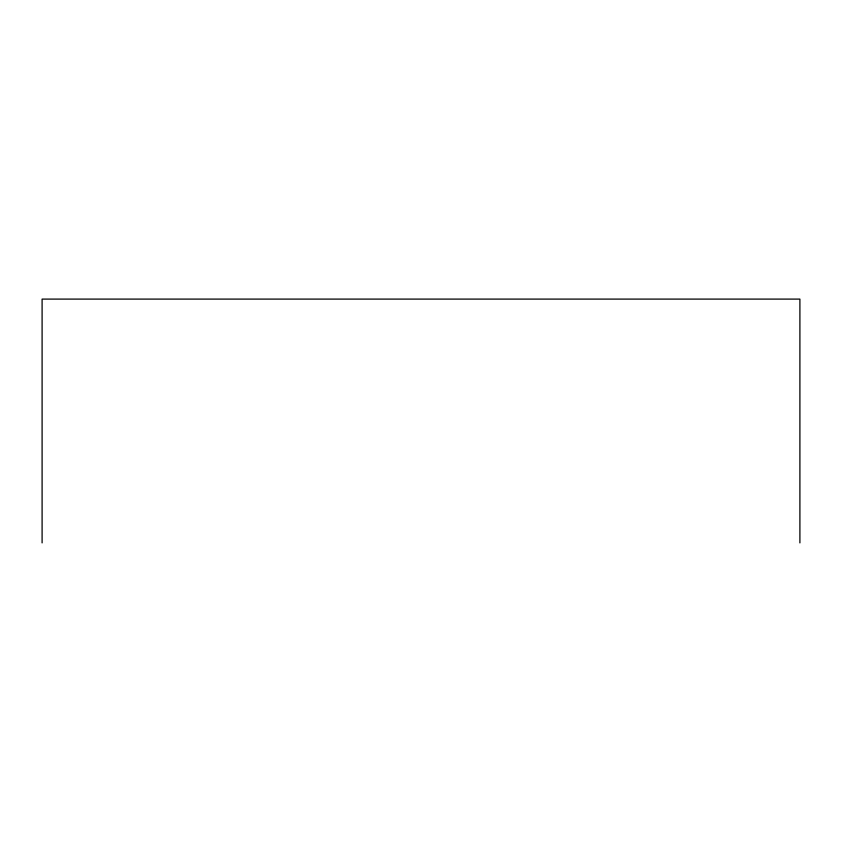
<?xml version="1.0" encoding="UTF-8"?>
<svg xmlns="http://www.w3.org/2000/svg" width="842" height="842" viewBox="0 0 842 842"><rect width="100%" height="100%" fill="white"/><g stroke="black" fill="none" stroke-linecap="round" stroke-linejoin="round"><path stroke-width="1.26" d="M799.9 542.901L799.9 299.099L42.1 299.099L42.1 542.901"/></g></svg>
